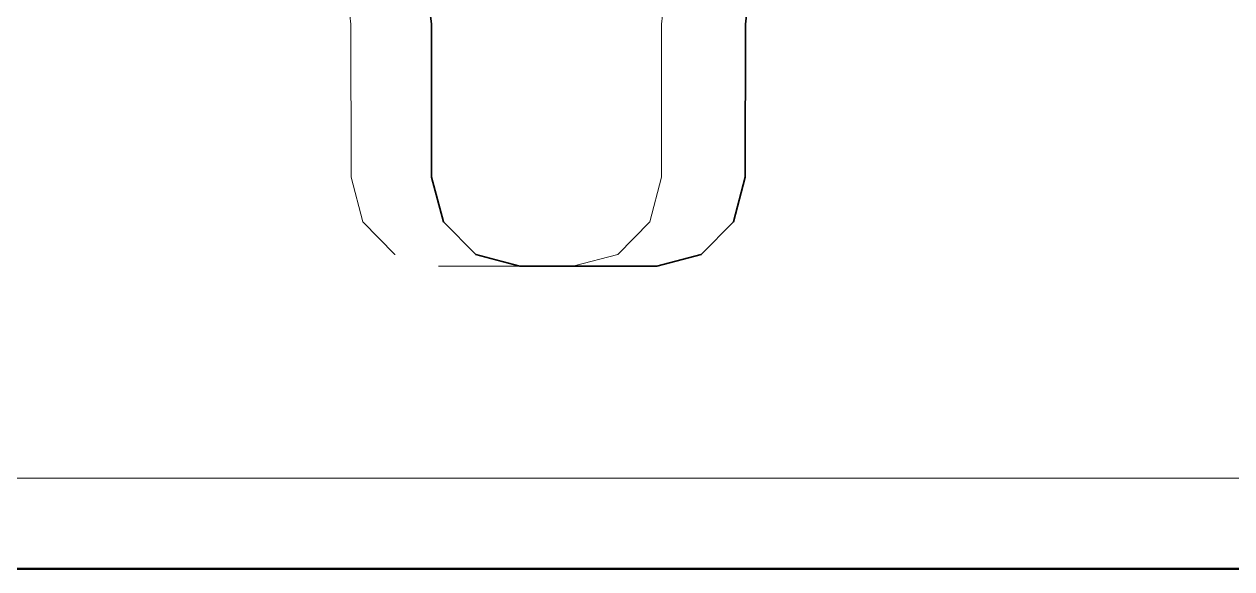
# Model space of a CAD drawing. Header units: millimetres. Extents: x -46169 to 237885, y -84465 to 18123.
# Drawn here: x 225545.6 to 225944.9, y -84332.6 to -84152.6 of the extents above; entities that cross this region are included whole.
import ezdxf

# ---------------------------------------------------------------- set-up
doc = ezdxf.new("R2010")
doc.units = ezdxf.units.MM
doc.header["$MEASUREMENT"] = 0
doc.linetypes.add('Wipeout_Contour', pattern=[1000, 0, -1000])
doc.layers.add('0_Pen_No__85', color=8, linetype='Continuous', lineweight=20)
for name, color, linetype in [('New_A-20-M_Floor_Slab', 7, 'Continuous'), ('New_A-25-M_Wall_Ext', 7, 'Continuous'), ('New_A-35-M_FFE_Sanitary', 7, 'Continuous')]:
    doc.layers.add(name, color=color, linetype=linetype)
for name, color, linetype, lineweight, true_color in [('New_A-20-M_Floor_Slab_Pen_No__29', 7, 'Continuous', 50, 0x2a2a2a), ('New_A-25-M_Wall_Ext_Pen_No__44', 7, 'Continuous', 35, 0x444444), ('New_A-25-M_Wall_Ext_Pen_No__75', 7, 'Continuous', 20, 0x606060), ('New_A-35-M_FFE_Sanitary_Pen_No__64', 7, 'Continuous', 20, 0x606060)]:
    doc.layers.add(name, color=color, linetype=linetype, lineweight=lineweight, true_color=true_color)

# ---------------------------------------------------------------- blocks, each defined once
blk = doc.blocks.new('Section Elem_325_4', base_point=(208268.76, -84332.61))
at = {"layer": 'New_A-35-M_FFE_Sanitary_Pen_No__64', "linetype": 'Continuous'}
blk.add_line((225350.49, -84302.61), (225954.22, -84302.61), dxfattribs=at)
blk = doc.blocks.new('Section Elem_419_4', base_point=(208268.76, -84332.61))
at = {"color": 254, "linetype": 'Wipeout_Contour', "lineweight": 0, "ltscale": 963707.168597}
blk.add_wipeout([(225753.41, -84137.75), (225751.97, -84152.58), (225756.39, -84152.58), (225758.1, -84137.75)], dxfattribs=at).dxf.layer = 'New_A-25-M_Wall_Ext'
at = {"color": 254, "linetype": 'Wipeout_Contour', "lineweight": 0, "ltscale": 963680.114736}
blk.add_wipeout([(225743.24, -84137.75), (225742.36, -84152.58), (225751.97, -84152.58), (225753.41, -84137.75)], dxfattribs=at).dxf.layer = 'New_A-25-M_Wall_Ext'
at = {"color": 254, "linetype": 'Wipeout_Contour', "lineweight": 0, "ltscale": 963749.819761}
blk.add_wipeout([(225751.97, -84152.58), (225751.94, -84203.17), (225756.35, -84203.17), (225756.39, -84152.58)], dxfattribs=at).dxf.layer = 'New_A-25-M_Wall_Ext'
at = {"color": 254, "linetype": 'Wipeout_Contour', "lineweight": 0, "ltscale": 963723.548957}
blk.add_wipeout([(225742.36, -84152.58), (225742.34, -84203.17), (225751.94, -84203.17), (225751.97, -84152.58)], dxfattribs=at).dxf.layer = 'New_A-25-M_Wall_Ext'
at = {"color": 254, "linetype": 'Wipeout_Contour', "lineweight": 0, "ltscale": 963583.437516}
blk.add_wipeout([(225701.03, -84137.75), (225701.21, -84152.58), (225742.36, -84152.58), (225743.24, -84137.75)], dxfattribs=at).dxf.layer = 'New_A-25-M_Wall_Ext'
at = {"color": 254, "linetype": 'Wipeout_Contour', "lineweight": 0, "ltscale": 963788.752085}
blk.add_wipeout([(225751.94, -84203.17), (225748.65, -84217.89), (225752.48, -84217.89), (225756.35, -84203.17)], dxfattribs=at).dxf.layer = 'New_A-25-M_Wall_Ext'
at = {"color": 254, "linetype": 'Wipeout_Contour', "lineweight": 0, "ltscale": 963464.580577}
blk.add_wipeout([(225678.56, -84137.75), (225680.28, -84152.58), (225701.21, -84152.58), (225701.03, -84137.75)], dxfattribs=at).dxf.layer = 'New_A-25-M_Wall_Ext'
at = {"color": 254, "linetype": 'Wipeout_Contour', "lineweight": 0, "ltscale": 963764.289295}
blk.add_wipeout([(225742.34, -84203.17), (225740.34, -84217.89), (225748.65, -84217.89), (225751.94, -84203.17)], dxfattribs=at).dxf.layer = 'New_A-25-M_Wall_Ext'
at = {"color": 254, "linetype": 'Wipeout_Contour', "lineweight": 0, "ltscale": 963628.462034}
blk.add_wipeout([(225701.21, -84152.58), (225701.21, -84203.17), (225742.34, -84203.17), (225742.36, -84152.58)], dxfattribs=at).dxf.layer = 'New_A-25-M_Wall_Ext'
at = {"color": 254, "linetype": 'Wipeout_Contour', "lineweight": 0, "ltscale": 963781.577698}
blk.add_wipeout([(225748.65, -84217.89), (225739.68, -84228.66), (225741.89, -84228.66), (225752.48, -84217.89)], dxfattribs=at).dxf.layer = 'New_A-25-M_Wall_Ext'
at = {"color": 254, "linetype": 'Wipeout_Contour', "lineweight": 0, "ltscale": 963512.179515}
blk.add_wipeout([(225680.28, -84152.58), (225680.32, -84203.17), (225701.21, -84203.17), (225701.21, -84152.58)], dxfattribs=at).dxf.layer = 'New_A-25-M_Wall_Ext'
at = {"color": 254, "linetype": 'Wipeout_Contour', "lineweight": 0, "ltscale": 963763.767267}
blk.add_wipeout([(225740.34, -84217.89), (225734.88, -84228.66), (225739.68, -84228.66), (225748.65, -84217.89)], dxfattribs=at).dxf.layer = 'New_A-25-M_Wall_Ext'
at = {"color": 254, "linetype": 'Wipeout_Contour', "lineweight": 0, "ltscale": 963672.63215}
blk.add_wipeout([(225701.21, -84203.17), (225701.62, -84217.89), (225740.34, -84217.89), (225742.34, -84203.17)], dxfattribs=at).dxf.layer = 'New_A-25-M_Wall_Ext'
at = {"color": 254, "linetype": 'Wipeout_Contour', "lineweight": 0, "ltscale": 963748.618915}
blk.add_wipeout([(225739.68, -84228.66), (225727.5, -84232.5), (225727.52, -84232.5), (225741.89, -84228.66)], dxfattribs=at).dxf.layer = 'New_A-25-M_Wall_Ext'
at = {"color": 254, "linetype": 'Wipeout_Contour', "lineweight": 0, "ltscale": 963561.763594}
blk.add_wipeout([(225680.32, -84203.17), (225684.24, -84217.89), (225701.62, -84217.89), (225701.21, -84203.17)], dxfattribs=at).dxf.layer = 'New_A-25-M_Wall_Ext'
at = {"color": 254, "linetype": 'Wipeout_Contour', "lineweight": 0, "ltscale": 963742.233424}
blk.add_wipeout([(225734.88, -84228.66), (225727.47, -84232.5), (225727.5, -84232.5), (225739.68, -84228.66)], dxfattribs=at).dxf.layer = 'New_A-25-M_Wall_Ext'
at = {"color": 254, "linetype": 'Wipeout_Contour', "lineweight": 0, "ltscale": 963684.958897}
blk.add_wipeout([(225701.62, -84217.89), (225702.74, -84228.66), (225734.88, -84228.66), (225740.34, -84217.89)], dxfattribs=at).dxf.layer = 'New_A-25-M_Wall_Ext'
at = {"color": 254, "linetype": 'Wipeout_Contour', "lineweight": 0, "ltscale": 722794.168275}
blk.add_wipeout([(225727.5, -84232.5), (225727.42, -84232.61), (225727.52, -84232.5)], dxfattribs=at).dxf.layer = 'New_A-25-M_Wall_Ext'
at = {"color": 254, "linetype": 'Wipeout_Contour', "lineweight": 0, "ltscale": 963594.390327}
blk.add_wipeout([(225684.24, -84217.89), (225694.95, -84228.66), (225702.74, -84228.66), (225701.62, -84217.89)], dxfattribs=at).dxf.layer = 'New_A-25-M_Wall_Ext'
at = {"color": 254, "linetype": 'Wipeout_Contour', "lineweight": 0, "ltscale": 722794.346741}
blk.add_wipeout([(225727.47, -84232.5), (225727.42, -84232.61), (225727.5, -84232.5)], dxfattribs=at).dxf.layer = 'New_A-25-M_Wall_Ext'
at = {"color": 254, "linetype": 'Wipeout_Contour', "lineweight": 0, "ltscale": 1204599.327881995}
blk.add_wipeout([(225734.88, -84228.66), (225702.74, -84228.66), (225703.66, -84231.01), (225709.2, -84232.5), (225727.47, -84232.5)], dxfattribs=at).dxf.layer = 'New_A-25-M_Wall_Ext'
at = {"color": 254, "linetype": 'Wipeout_Contour', "lineweight": 0, "ltscale": 722714.906894}
blk.add_wipeout([(225694.95, -84228.66), (225703.66, -84231.01), (225702.74, -84228.66)], dxfattribs=at).dxf.layer = 'New_A-25-M_Wall_Ext'
at = {"color": 254, "linetype": 'Wipeout_Contour', "lineweight": 0, "ltscale": 963692.271606}
blk.add_wipeout([(225709.2, -84232.5), (225709.58, -84232.61), (225727.42, -84232.61), (225727.47, -84232.5)], dxfattribs=at).dxf.layer = 'New_A-25-M_Wall_Ext'
at = {"color": 254, "linetype": 'Wipeout_Contour', "lineweight": 0, "ltscale": 963578.797557}
blk.add_wipeout([(225694.95, -84228.66), (225668.2, -84228.66), (225682.67, -84232.61), (225709.58, -84232.61)], dxfattribs=at).dxf.layer = 'New_A-25-M_Wall_Ext'
at = {"color": 254, "linetype": 'Wipeout_Contour', "lineweight": 0, "ltscale": 963801.948379}
blk.add_wipeout([(225741.89, -84228.66), (225727.42, -84232.61), (225754.82, -84232.61), (225769.45, -84228.66)], dxfattribs=at).dxf.layer = 'New_A-25-M_Wall_Ext'
at = {"layer": 'New_A-25-M_Wall_Ext_Pen_No__44', "linetype": 'Continuous'}
for p, q in [((225709.58, -84232.61), (225729.69, -84232.61)), ((225729.69, -84232.61), (225734.71, -84232.61)), ((225734.71, -84232.61), (225754.82, -84232.61))]:
    blk.add_line(p, q, dxfattribs=at)
at = {"layer": 'New_A-25-M_Wall_Ext_Pen_No__75', "linetype": 'Continuous'}
for p, q in [((225709.58, -84232.61), (225682.67, -84232.61)), ((225729.69, -84232.61), (225709.58, -84232.61)), ((225727.52, -84232.5), (225727.42, -84232.61)), ((225734.71, -84232.61), (225729.69, -84232.61))]:
    blk.add_line(p, q, dxfattribs=at)
at = {"color": 254, "linetype": 'Wipeout_Contour', "lineweight": 0, "ltscale": 963521.285495}
blk.add_wipeout([(225684.24, -84217.89), (225657.61, -84217.89), (225668.2, -84228.66), (225694.95, -84228.66)], dxfattribs=at).dxf.layer = 'New_A-25-M_Wall_Ext'
at = {"color": 254, "linetype": 'Wipeout_Contour', "lineweight": 0, "ltscale": 963838.876411}
blk.add_wipeout([(225752.48, -84217.89), (225741.89, -84228.66), (225769.45, -84228.66), (225780.16, -84217.89)], dxfattribs=at).dxf.layer = 'New_A-25-M_Wall_Ext'
at = {"layer": 'New_A-25-M_Wall_Ext_Pen_No__44', "linetype": 'Continuous'}
for p, q in [((225709.58, -84232.61), (225694.95, -84228.66)), ((225769.45, -84228.66), (225754.82, -84232.61))]:
    blk.add_line(p, q, dxfattribs=at)
at = {"layer": 'New_A-25-M_Wall_Ext_Pen_No__75', "linetype": 'Continuous'}
for p, q in [((225668.2, -84228.66), (225668.27, -84228.68)), ((225741.89, -84228.66), (225727.52, -84232.5))]:
    blk.add_line(p, q, dxfattribs=at)
at = {"color": 254, "linetype": 'Wipeout_Contour', "lineweight": 0, "ltscale": 963476.194464}
blk.add_wipeout([(225680.32, -84203.17), (225653.73, -84203.17), (225657.61, -84217.89), (225684.24, -84217.89)], dxfattribs=at).dxf.layer = 'New_A-25-M_Wall_Ext'
at = {"color": 254, "linetype": 'Wipeout_Contour', "lineweight": 0, "ltscale": 963848.315689}
blk.add_wipeout([(225756.35, -84203.17), (225752.48, -84217.89), (225780.16, -84217.89), (225784.08, -84203.17)], dxfattribs=at).dxf.layer = 'New_A-25-M_Wall_Ext'
at = {"layer": 'New_A-25-M_Wall_Ext_Pen_No__44', "linetype": 'Continuous'}
for p, q in [((225694.95, -84228.66), (225684.24, -84217.89)), ((225780.16, -84217.89), (225769.45, -84228.66))]:
    blk.add_line(p, q, dxfattribs=at)
at = {"layer": 'New_A-25-M_Wall_Ext_Pen_No__75', "linetype": 'Continuous'}
for p, q in [((225657.61, -84217.89), (225668.2, -84228.66)), ((225752.48, -84217.89), (225741.89, -84228.66))]:
    blk.add_line(p, q, dxfattribs=at)
at = {"color": 254, "linetype": 'Wipeout_Contour', "lineweight": 0, "ltscale": 963423.171714}
blk.add_wipeout([(225680.28, -84152.58), (225653.69, -84152.58), (225653.73, -84203.17), (225680.32, -84203.17)], dxfattribs=at).dxf.layer = 'New_A-25-M_Wall_Ext'
at = {"color": 254, "linetype": 'Wipeout_Contour', "lineweight": 0, "ltscale": 963810.055875}
blk.add_wipeout([(225756.39, -84152.58), (225756.35, -84203.17), (225784.08, -84203.17), (225784.12, -84152.58)], dxfattribs=at).dxf.layer = 'New_A-25-M_Wall_Ext'
at = {"layer": 'New_A-25-M_Wall_Ext_Pen_No__75', "linetype": 'Continuous'}
for p, q in [((225653.73, -84203.17), (225657.61, -84217.89)), ((225756.35, -84203.17), (225752.48, -84217.89))]:
    blk.add_line(p, q, dxfattribs=at)
at = {"color": 254, "linetype": 'Wipeout_Contour', "lineweight": 0, "ltscale": 963374.171728}
blk.add_wipeout([(225678.56, -84137.75), (225651.99, -84137.75), (225653.69, -84152.58), (225680.28, -84152.58)], dxfattribs=at).dxf.layer = 'New_A-25-M_Wall_Ext'
at = {"color": 254, "linetype": 'Wipeout_Contour', "lineweight": 0, "ltscale": 963767.636588}
blk.add_wipeout([(225758.1, -84137.75), (225756.39, -84152.58), (225784.12, -84152.58), (225785.84, -84137.75)], dxfattribs=at).dxf.layer = 'New_A-25-M_Wall_Ext'
at = {"layer": 'New_A-25-M_Wall_Ext_Pen_No__44', "linetype": 'Continuous', "flags": 128}
for points in [[(225684.24, -84217.89), (225680.32, -84203.17), (225680.28, -84152.58), (225678.56, -84137.75), (225663.82, -84112.07)], [(225800.58, -84112.07), (225785.84, -84137.75), (225784.12, -84152.58), (225784.08, -84203.17), (225780.16, -84217.89)]]:
    blk.add_lwpolyline(points, dxfattribs=at)
at = {"layer": 'New_A-25-M_Wall_Ext_Pen_No__75', "linetype": 'Continuous'}
for p, q in [((225651.99, -84137.75), (225653.69, -84152.58)), ((225758.1, -84137.75), (225756.39, -84152.58)), ((225653.69, -84152.58), (225653.73, -84203.17)), ((225756.39, -84152.58), (225756.35, -84203.17))]:
    blk.add_line(p, q, dxfattribs=at)
blk = doc.blocks.new('Section Elem_429_4', base_point=(208268.76, -84332.61))
at = {"layer": 'New_A-20-M_Floor_Slab_Pen_No__29', "linetype": 'Continuous'}
blk.add_line((221407.19, -84332.61), (227395.65, -84332.61), dxfattribs=at)
blk = doc.blocks.new('I-07 Lecture Theatre Elevation_STORY_MARKER', base_point=(208268.76, -84332.61))
at = {"layer": '0_Pen_No__85', "linetype": 'Continuous'}
blk.add_line((221407.18, -84332.61), (234222.59, -84332.61), dxfattribs=at)

msp = doc.modelspace()

# ---------------------------------------------------------------- block references
at = {"layer": 'New_A-35-M_FFE_Sanitary'}
msp.add_blockref('Section Elem_325_4', (208268.76, -84332.61), dxfattribs=at)

# ---------------------------------------------------------------- next in the draw order: block references
at = {"layer": 'New_A-20-M_Floor_Slab'}
msp.add_blockref('Section Elem_429_4', (208268.76, -84332.61), dxfattribs=at)
at = {"layer": 'New_A-25-M_Wall_Ext'}
msp.add_blockref('Section Elem_419_4', (208268.76, -84332.61), dxfattribs=at)

# ---------------------------------------------------------------- next in the draw order: block references
at = {"linetype": 'Continuous', "lineweight": 0}
msp.add_blockref('I-07 Lecture Theatre Elevation_STORY_MARKER', (208268.76, -84332.61), dxfattribs=at)

doc.saveas('drawing.dxf')
